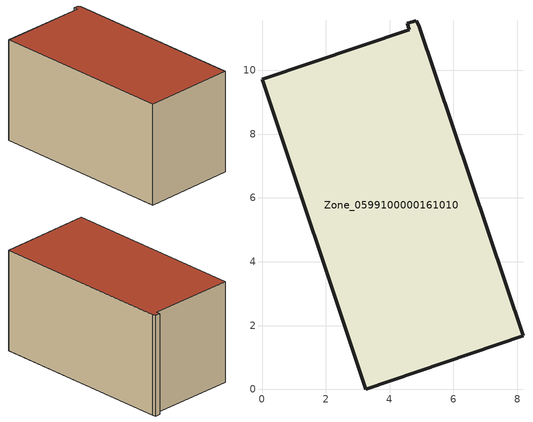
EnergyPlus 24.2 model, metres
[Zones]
Zone_0599100000161010
 floor ground (C_G): 8.18,1.68 3.26,0 0,9.72 4.62,11.27 4.56,11.48 4.83,11.56 4.92,11.41 z0
 wall outside (C_F): 4.92,11.41 4.83,11.56 4.56,11.48 4.62,11.27 0,9.72 3.26,0 8.18,1.68 4.92,11.41 z0:5.69
 roof outside (C_R): 8.18,1.68 4.92,11.41 4.83,11.56 4.56,11.48 4.62,11.27 0,9.72 3.26,0 z5.69
[BUILDING]
Pand.0599100000161010: North Axis=0; Terrain=City; Loads Convergence Tolerance Value=0.04; Temperature Convergence Tolerance Value=0.4; Solar Distribution=FullExterior; Maximum Number of Warmup Days=25; Minimum Number of Warmup Days=1
[Site:Location]
Rotterdam.The.Hague.AP_ZH_NLD Design_Conditions: Latitude=51.96; Longitude=4.45; Time Zone=1; Elevation=-4.5
[SITE:GROUNDTEMPERATURE:BUILDINGSURFACE]
18, 18, 18, 18, 18, 18, 18, 18, 18, 18, 18, 18
[MATERIAL] Thermal Absorptance=0.9; Solar Absorptance=0.7; Visible Absorptance=0.7
Name | Roughness | Thickness | Conductivity | Density | Specific Heat
G.TI.1946-1964 | MediumSmooth | 0.15 | 1 | 540 | 1210
F.TI.1946-1964 | Rough | 0.3 | 0.857143 | 1920 | 840
R.TI.1946-1964 | MediumRough | 0.2 | 0.277778 | 1500 | 1000
[CONSTRUCTION]
C_G: G.TI.1946-1964
C_F: F.TI.1946-1964
C_R: R.TI.1946-1964
[ZONE]
Zone_0599100000161010: Type=1; Multiplier=1; Ceiling Height=Autocalculate; Volume=Autocalculate; Floor Area=autocalculate; Part of Total Floor Area=Yes
[ZONEINFILTRATION:DESIGNFLOWRATE]
Infil_Zone_0599100000161010: Zone or ZoneList or Space or SpaceList=Zone_0599100000161010; Schedule=AlwaysOn; Design Flow Rate Calculation Method=Flow/Area; Flow Rate per Floor Area=0.003; Constant Term Coefficient=1; Temperature Term Coefficient=0; Velocity Term Coefficient=0; Velocity Squared Term Coefficient=0
[HVACTEMPLATE:ZONE:IDEALLOADSAIRSYSTEM]
Zone_0599100000161010: Maximum Heating Supply Air Temperature=50; Minimum Cooling Supply Air Temperature=13; Maximum Heating Supply Air Humidity Ratio=0.0156; Minimum Cooling Supply Air Humidity Ratio=0.0077; Heating Limit=NoLimit; Cooling Limit=NoLimit; Dehumidification Control Type=ConstantSensibleHeatRatio; Cooling Sensible Heat Ratio=0.7; Dehumidification Setpoint=60; Humidification Control Type=None; Humidification Setpoint=30; Outdoor Air Method=None; Outdoor Air Flow Rate per Person=0.00944; Outdoor Air Flow Rate per Zone Floor Area=0; Outdoor Air Flow Rate per Zone=0; Demand Controlled Ventilation Type=None; Outdoor Air Economizer Type=NoEconomizer; Heat Recovery Type=None; Sensible Heat Recovery Effectiveness=0.7; Latent Heat Recovery Effectiveness=0.65
[ZONECONTROL:THERMOSTAT]
ThermostatControl_Zone_0599100000161010: Zone or ZoneList=Zone_0599100000161010; Control Type Schedule=DualSetpointControlType; Control 1=Thermostat_Zone_0599100000161010; Temperature Difference Between Cutout And Setpoint=0
[THERMOSTATSETPOINT:DUALSETPOINT]
Thermostat_Zone_0599100000161010: Heating Setpoint Temperature Schedule=HeatingSetpoint_Zone_0599100000161010; Cooling Setpoint Temperature Schedule=CoolingSetpoint_Zone_0599100000161010
[SCHEDULE:COMPACT]
HeatingSetpoint_Zone_0599100000161010: Through: 12/31, For: AllDays, Until: 24:00, 21
CoolingSetpoint_Zone_0599100000161010: Through: 12/31, For: AllDays, Until: 24:00, 24
DualSetpointControlType: Through: 12/31, For: AllDays, Until: 24:00, 4
AlwaysOn: Through: 12/31, For: AllDays, Until: 24:00, 1
